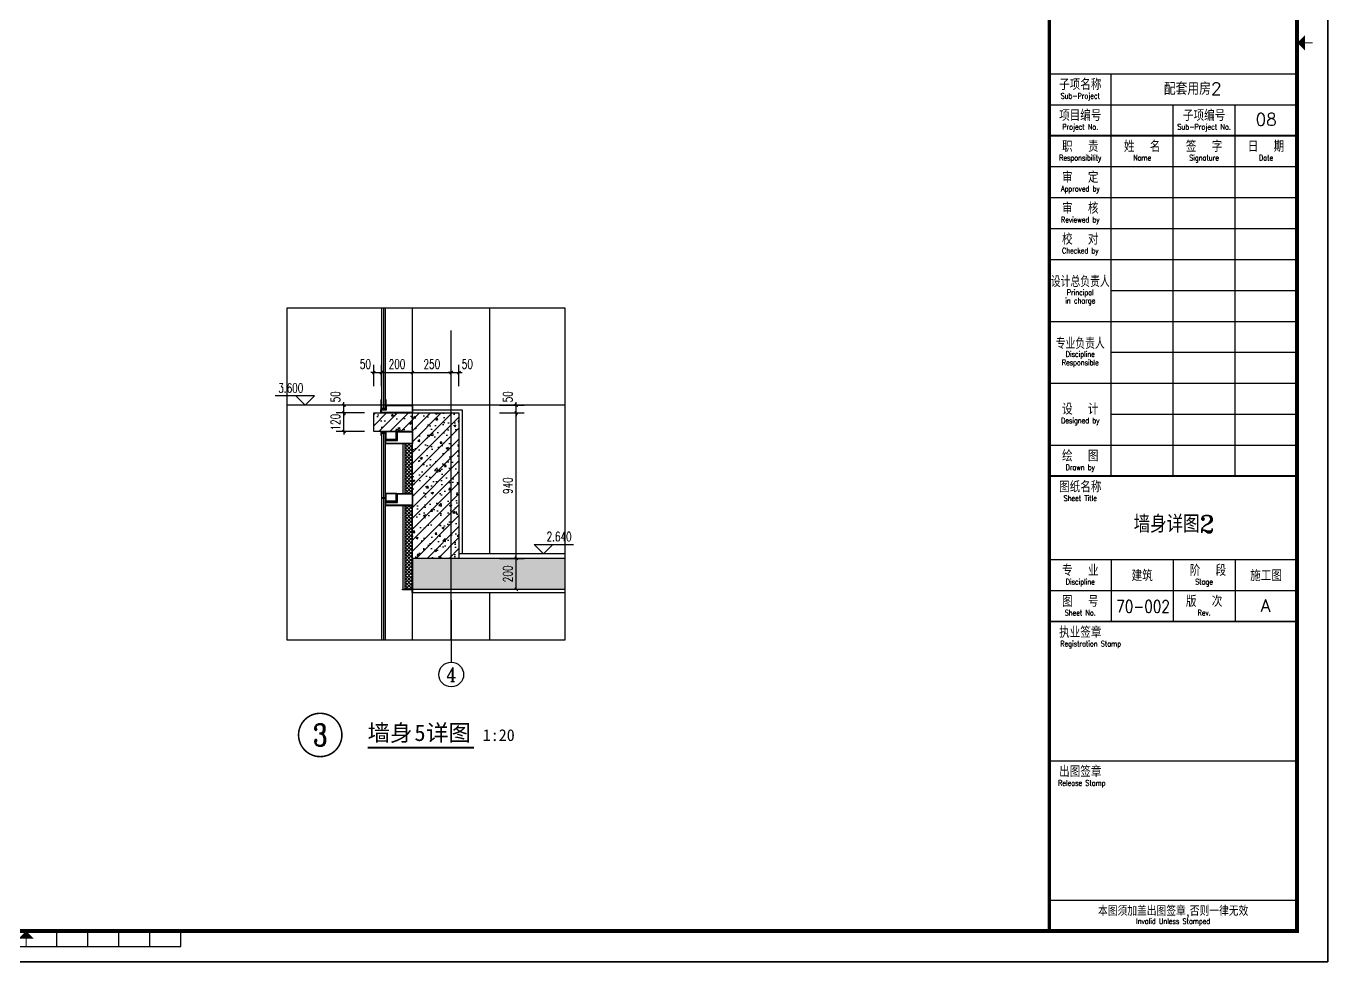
# Model space of a CAD drawing. Header units: millimetres. Extents: x -13830 to 215738, y -24143 to 193994.
# Drawn here: x 207328 to 215738, y 53077 to 59126 of the extents above; entities that cross this region are included whole.
import ezdxf
from ezdxf.enums import TextEntityAlignment as Align
from ezdxf.xclip import XClip

# ---------------------------------------------------------------- set-up
doc = ezdxf.new("R2010")
doc.units = ezdxf.units.MM
doc.header["$LTSCALE"] = 100
doc.header["$XCLIPFRAME"] = 0
doc.linetypes.add('DASH', pattern=[0.35, 0.25, -0.1])
doc.linetypes.add('DOTE', pattern=[2.42, 2, -0.2, 0.02, -0.2])
doc.layers.get('0').update_dxf_attribs({"linetype": 'CONTINUOUS'})
doc.layers.get('DEFPOINTS').update_dxf_attribs({"linetype": 'CONTINUOUS'})
for name, color, linetype in [('A-_WIND----_E-', 4, 'CONTINUOUS'), ('AXIS', 3, 'CONTINUOUS'), ('AXIS_TEXT', 7, 'CONTINUOUS'), ('D-HATCH', 8, 'CONTINUOUS'), ('DIM_ELEV', 3, 'CONTINUOUS'), ('DIM_IDEN', 3, 'CONTINUOUS'), ('DIM_SYMB', 3, 'CONTINUOUS'), ('DOTE', 8, 'CONTINUOUS'), ('MCST Section A$0$A-_WIND----_E-', 4, 'CONTINUOUS'), ('MCST Section A$0$D-METAL', 74, 'CONTINUOUS'), ('MCST Section B$0$A-_WIND----_E-', 4, 'CONTINUOUS'), ('PUB_DIM', 3, 'CONTINUOUS'), ('PUB_HATCH', 8, 'CONTINUOUS'), ('PUB_TEXT', 7, 'CONTINUOUS'), ('RAIL', 163, 'CONTINUOUS'), ('S_STAIR', 9, 'CONTINUOUS'), ('STAIR', 4, 'CONTINUOUS'), ('TK HAHA', 1, 'CONTINUOUS'), ('WALL', 2, 'CONTINUOUS'), ('图框', 7, 'CONTINUOUS'), ('面层', 11, 'CONTINUOUS')]:
    doc.layers.add(name, color=color, linetype=linetype)
doc.styles.add('_TCH_AXIS', font='COMPLEX', dxfattribs={"bigfont": 'GBCBIG'})
doc.styles.add('_TCH_DIM', font='SIMPLEX', dxfattribs={"bigfont": 'GBCBIG'})
doc.styles.add('_TCH_DIM_T3', font='SIMPLEX', dxfattribs={"width": 0.705882, "bigfont": 'GBCBIG'})
doc.styles.add('_TCH_LABEL', font='COMPLEX', dxfattribs={"bigfont": 'GBCBIG'})
doc.styles.add('TKZ1_tjhts.shx', font='tjromant.shx', dxfattribs={"bigfont": 'tjhts.shx'})
doc.styles.add('TKZ2_tjkts.shx', font='tjromant.shx', dxfattribs={"bigfont": 'tjkts.shx'})
doc.styles.add('黑体', font='')
doc.styles.get('黑体').set_extended_font_data('SimSun')
doc.dimstyles.new('_TCH_ARCH&&20', dxfattribs={"dimtxt": 59.5, "dimasz": 20, "dimexe": 50, "dimexo": 60, "dimgap": 25.25, "dimtad": 1, "dimdec": 0, "dimzin": 0, "dimdsep": 46, "dimtxsty": '_TCH_DIM_T3', "dimblk": 'ARCHTICK', "dimcen": 0.09, "dimclrt": 7, "dimazin": 2, "dimtfac": 1, "dimtdec": 0, "dimtix": 1, "dimtmove": 2, "dimatfit": 3, "dimfxl": 1, "dimtolj": 1, "dimtzin": 0, "dimarcsym": 0})
pattern_1 = [(45, (78977.924, -67494.844), (-35.35534, 35.35534), []), (50, (78977.92, -67494.84), (143.45204, -12.55043), [15, -165]), (355, (78977.92, -67494.84), (-27.75027, 150.43843), [12, -132]), (100.4514, (78989.88, -67495.89), (115.70188, 137.8879), [12.74804, -140.22842]), (46.1842, (78977.92, -67454.84), (213.4482, -33.1038), [22.5, -247.5]), (96.6356, (78995.71, -67457.6), (186.93254, 194.82357), [19.12206, -210.3426]), (351.1842, (78977.92, -67454.84), (186.9324, 194.8237), [18, -198]), (21, (78997.92, -67464.84), (119.38141, -80.52378), [15, -165]), (326, (78997.92, -67464.84), (48.66307, 145.03), [12, -132]), (71.4514, (79007.87, -67471.55), (168.04453, 64.5061), [12.74804, -140.22842]), (37.5, (78977.924, -67494.844), (2.43197, 66.57877), [0, -130.4, 0, -134, 0, -132.5]), (7.5, (78977.924, -67494.844), (52.613907, 78.88234), [0, -76.4, 0, -127.4, 0, -50.5]), (327.5, (78933.324, -67494.844), (106.764487, -4.510974), [0, -50, 0, -156, 0, -207]), (317.5, (78913.32, -67494.84), (116.63723, 20.021), [0, -65, 0, -103.6, 0, -147])]

# ---------------------------------------------------------------- blocks, each defined once
blk = doc.blocks.new('TJAD_TK_A1')
for p, q in [((1251.38, 643.45), (1331.38, 643.45)), ((1271.38, 513.45), (1271.38, 643.45)), ((1251.38, 633.45), (1331.38, 633.45)), ((1291.38, 513.45), (1291.38, 633.45)), ((1311.38, 513.45), (1311.38, 633.45)), ((1251.38, 613.45), (1331.38, 613.45)), ((1251.38, 603.45), (1331.38, 603.45)), ((1251.38, 593.45), (1331.38, 593.45)), ((1251.38, 583.45), (1331.38, 583.45)), ((1271.38, 573.45), (1331.38, 573.45)), ((1251.38, 563.45), (1331.38, 563.45)), ((1271.38, 553.45), (1331.38, 553.45)), ((1251.38, 543.45), (1331.38, 543.45)), ((1271.38, 533.45), (1331.38, 533.45)), ((1251.38, 523.45), (1331.38, 523.45)), ((1251.38, 486.45), (1331.38, 486.45)), ((1271.38, 486.45), (1271.38, 466.45)), ((1291.38, 486.45), (1291.38, 466.45)), ((1311.38, 486.45), (1311.38, 466.45)), ((1251.38, 476.45), (1331.38, 476.45)), ((1251.38, 421.45), (1331.38, 421.45)), ((1251.38, 376.45), (1331.38, 376.45))]:
    blk.add_line(p, q)
for points, const_width in [([(1251.38, 940.45), (1251.38, 366.45)], 1), ([(1251.38, 623.45), (1331.38, 623.45)], 0.6), ([(1251.38, 513.45), (1331.38, 513.45)], 0.6), ([(1251.38, 466.45), (1331.38, 466.45)], 0.6)]:
    blk.add_lwpolyline(points, dxfattribs=dict(const_width=const_width))
at = {"layer": '图框'}
for p, q in [((1341.38, 356.45), (1341.38, 950.45)), ((930.88, 361.45), (930.88, 366.45)), ((940.88, 361.45), (940.88, 366.45)), ((950.88, 361.45), (950.88, 366.45)), ((960.88, 361.45), (960.88, 366.45)), ((970.88, 361.45), (970.88, 366.45)), ((870.88, 361.45), (970.88, 361.45)), ((500.38, 356.45), (1341.38, 356.45))]:
    blk.add_line(p, q, dxfattribs=at)
at = {"layer": '图框', "const_width": 1.2}
blk.add_lwpolyline([(1331.38, 940.45), (525.38, 940.45), (525.38, 366.45), (1331.38, 366.45)], close=True, dxfattribs=at)
at = {"layer": '图框', "const_width": 0.3}
for points in [[(1333.99, 653.45), (1336.49, 653.45)], [(920.88, 363.95), (920.88, 361.45)]]:
    blk.add_lwpolyline(points, dxfattribs=at)
at = {"layer": '图框'}
for points in [[(1333.99, 650.95), (1333.99, 655.95), (1331.49, 653.45)], [(918.38, 363.95), (923.38, 363.95), (920.88, 366.45)]]:
    blk.add_solid(points, dxfattribs=at)
at = {"style": 'TKZ2_tjkts.shx'}
for s, height, p in [('子项名称', 3.6, (1261.38, 640)), ('项目编号', 3.6, (1261.38, 630)), ('职  责', 3.6, (1261.38, 620)), ('姓  名', 3.6, (1281.38, 620)), ('签  字', 3.6, (1301.38, 620)), ('日  期', 3.6, (1321.38, 620)), ('审  定', 3.6, (1261.38, 610)), ('审  核', 3.6, (1261.38, 600)), ('校  对', 3.6, (1261.38, 590)), ('设  计', 3.6, (1261.38, 535.1)), ('绘  图', 3.6, (1261.38, 520)), ('图纸名称', 3.6, (1261.38, 510)), ('专  业', 3.6, (1261.38, 483)), (' 阶  段', 3.6, (1301.38, 483)), ('版  次', 3.6, (1301.38, 473)), ('图  号', 3.6, (1261.38, 473)), ('执业签章', 3.6, (1261.38, 463)), ('出图签章', 3.6, (1261.38, 418)), ('本图须加盖出图签章,否则一律无效', 3, (1291.38, 372.88))]:
    blk.add_text(s, height=height, dxfattribs=at).set_placement(p, align=Align.MIDDLE_CENTER)
at = {"style": 'TKZ2_tjkts.shx', "width": 0.8}
for s, height, p in [('Sub-Project', 1.8, (1261.38, 636.3)), ('Project No.', 1.8, (1261.38, 626.3)), ('Responsibility', 1.8, (1261.38, 616.3)), ('Name', 1.8, (1281.38, 616.3)), ('Signature', 1.8, (1301.38, 616.3)), ('Date', 1.8, (1321.38, 616.3)), ('Approved by', 1.8, (1261.38, 606.3)), ('Reviewed by', 1.8, (1261.38, 596.3)), ('Checked by', 1.8, (1261.38, 586.3)), ('设计总负责人', 3.6, (1261.38, 576.33)), ('Principal', 1.8, (1261.38, 572.8)), ('in charge', 1.8, (1261.38, 570.15)), ('专业负责人', 3.6, (1261.38, 556.33)), ('Responsible', 1.8, (1261.38, 550.15)), ('Discipline', 1.8, (1261.38, 552.87)), ('Designed by', 1.8, (1261.38, 531.4)), ('Drawn by', 1.8, (1261.38, 516.3)), ('Sheet Title', 1.8, (1261.38, 506.3)), ('Discipline', 1.8, (1261.38, 479.3)), ('Stage', 1.8, (1301.38, 479.3)), ('Sheet No.', 1.8, (1261.38, 469.3)), ('Rev.', 1.8, (1301.38, 469.3)), ('Registration Stamp', 1.8, (1264.74, 459.3)), ('Release Stamp', 1.8, (1261.89, 414.3)), ('Invalid Unless Stamped', 1.8, (1291.38, 369.62))]:
    blk.add_text(s, height=height, dxfattribs=at).set_placement(p, align=Align.MIDDLE_CENTER)
at = {"layer": '图框', "style": 'TKZ2_tjkts.shx'}
blk.add_text('子项编号', height=3.6, dxfattribs=at).set_placement((1301.38, 630), align=Align.MIDDLE_CENTER)
at = {"layer": '图框', "style": 'TKZ2_tjkts.shx', "width": 0.7}
blk.add_text('Sub-Project No.', height=1.8, dxfattribs=at).set_placement((1301.38, 626.3), align=Align.MIDDLE_CENTER)
blk = doc.blocks.new('180703-expo')
at = {"layer": '图框'}
blk.add_blockref('TJAD_TK_A1', (-500.38, -356.45), dxfattribs=at)
at = {"layer": '图框', "style": 'TKZ1_tjhts.shx'}
for s, p in [('建筑', (781, 124.85)), ('施工图', (821, 124.85))]:
    blk.add_text(s, height=3.6, dxfattribs=at).set_placement(p, align=Align.MIDDLE_CENTER)
blk = doc.blocks.new('MCST Section A$0$MULLION')
at = {"layer": 'MCST Section A$0$A-_WIND----_E-'}
blk.add_lwpolyline([(196129.9, -40094.1), (196156.9, -40094.1), (196156.9, -40097.1), (196132.9, -40097.1), (196132.9, -40119.1), (196129.9, -40119.1), (196129.9, -40097.1), (196129.9, -40097.1), (196129.9, -40094.1)], dxfattribs=at)
for points in [[(196157.9, -40101.1), (196157.9, -40146.1), (196229.9, -40146.1), (196229.9, -40094.1), (196157.9, -40094.1), (196157.9, -40098.1), (196133.9, -40098.1), (196133.9, -40101.1)], [(196157.9, -40149.1), (196232.9, -40149.1), (196232.9, -40094.1), (196333.4, -40094.1), (196333.4, -40174.1), (196157.9, -40174.1)]]:
    blk.add_lwpolyline(points, close=True, dxfattribs=at)
at = {"layer": 'MCST Section A$0$A-_WIND----_E-', "color": 8}
for points in [[(196160.9, -40152.1), (196235.9, -40152.1), (196235.9, -40097.1), (196330.4, -40097.1), (196330.4, -40171.1), (196160.9, -40171.1)], [(196160.9, -40143.1), (196226.9, -40143.1), (196226.9, -40097.1), (196160.9, -40097.1)]]:
    blk.add_lwpolyline(points, close=True, dxfattribs=at)
blk = doc.blocks.new('A$C3F2852F1')
at = {"color": 8}
blk.add_lwpolyline([(-12.5, 0), (-12.5, -2435.2)], dxfattribs=at)
at = {"layer": 'MCST Section B$0$A-_WIND----_E-'}
blk.add_lwpolyline([(-25, -2435.2), (-25, 0), (0, 0), (0, -2435.2)], dxfattribs=at)
at = {"xscale": -1}
blk.add_blockref('MCST Section A$0$MULLION', (196133.4, 40106.1), dxfattribs=at)
blk = doc.blocks.new('dsfsdfsfd')
at = {"layer": 'MCST Section A$0$A-_WIND----_E-'}
for points in [[(175.5, -55), (100.5, -55), (100.5, 0), (0, 0), (0, -80), (175.5, -80)], [(175.5, -31.5), (175.5, -52), (103.5, -52), (103.5, 0), (175.5, 0), (175.5, -28.5), (199.5, -28.5), (199.5, -31.5)]]:
    blk.add_lwpolyline(points, close=True, dxfattribs=at)
at = {"layer": 'MCST Section A$0$A-_WIND----_E-', "color": 8}
for points in [[(172.5, -58), (97.5, -58), (97.5, -3), (3, -3), (3, -77), (172.5, -77)], [(172.5, -49), (106.5, -49), (106.5, -3), (172.5, -3)]]:
    blk.add_lwpolyline(points, close=True, dxfattribs=at)
blk = doc.blocks.new('A$C4B090648')
at = {"color": 8}
for points in [[(-62.5, 1843.6), (-62.5, 31)], [(-62.5, -1853.9), (-62.5, -3569)]]:
    blk.add_lwpolyline(points, dxfattribs=at)
at = {"layer": 'A-_WIND----_E-'}
for points in [[(-79, 23), (-79, 85), (-76, 85), (-76, 26), (-49, 26), (-49, 85), (-46, 85), (-46, 23), (-79, 23)], [(-79, -3577), (-79, -3515), (-76, -3515), (-76, -3574), (-49, -3574), (-49, -3515), (-46, -3515), (-46, -3577), (-79, -3577)]]:
    blk.add_lwpolyline(points, dxfattribs=at)
for points in [[(-80, 22), (-80, 50), (-250, 50), (-250, 0), (-46, 0), (-46, 22)], [(-80, -3578), (-80, -3550), (-250, -3550), (-250, -3600), (-46, -3600), (-46, -3578)]]:
    blk.add_lwpolyline(points, close=True, dxfattribs=at)
at = {"layer": 'A-_WIND----_E-', "color": 8}
for points in [[(-83, 19), (-83, 47), (-247, 47), (-247, 3), (-49, 3), (-49, 19)], [(-83, -3581), (-83, -3553), (-247, -3553), (-247, -3597), (-49, -3597), (-49, -3581)]]:
    blk.add_lwpolyline(points, close=True, dxfattribs=at)
at = {"layer": 'MCST Section B$0$A-_WIND----_E-'}
for points in [[(-50, 1843.6), (-50, 31), (-75, 31), (-75, 1843.6)], [(-50, -1853.9), (-50, -3569), (-75, -3569), (-75, -1853.9)]]:
    blk.add_lwpolyline(points, dxfattribs=at)
for name, p in [('A$C3F2852F1', (-50, -132)), ('dsfsdfsfd', (-250, -520))]:
    blk.add_blockref(name, p)
blk = doc.blocks.new('dsfsfdsfdsfs')
at = {"layer": 'D-HATCH'}
h = blk.add_hatch(dxfattribs=at)
h.set_pattern_fill('ANSI37', color=254, scale=10, style=0)
h.set_pattern_definition([(45, (-123365.864, -42383.704), (-11.2253202, 11.2253202), []), (135, (-123365.864, -42383.704), (-11.2253202, -11.2253202), [])])
h.paths.add_polyline_path([(250, -200), (200, -200), (200, -520), (250, -520)])
h = blk.add_hatch(dxfattribs=at)
h.set_pattern_fill('ANSI37', color=254, scale=10, style=0)
h.set_pattern_definition([(45, (-123365.864, -42938.704), (-11.2253202, 11.2253202), []), (135, (-123365.864, -42938.704), (-11.2253202, -11.2253202), [])])
h.paths.add_polyline_path([(250, -600), (200, -600), (200, -1140), (250, -1140)])
at = {"layer": 'PUB_HATCH'}
h = blk.add_hatch(dxfattribs=at)
h.set_pattern_fill('钢筋混凝土', color=256, scale=20)
h.set_pattern_definition([(45, (-96318.49, -60340.576), (-35.35534, 35.35534), []), (50, (-96318.49, -60340.58), (143.45204, -12.55043), [15, -165]), (355, (-96318.49, -60340.58), (-27.75027, 150.43843), [12, -132]), (100.4514, (-96306.54, -60341.62), (115.70188, 137.8879), [12.74804, -140.22842]), (46.1842, (-96318.5, -60300.58), (213.4482, -33.1038), [22.5, -247.5]), (96.6356, (-96300.7, -60303.33), (186.93254, 194.82357), [19.12206, -210.3426]), (351.1842, (-96318.5, -60300.58), (186.9324, 194.8237), [18, -198]), (21, (-96298.49, -60310.58), (119.38141, -80.52378), [15, -165]), (326, (-96298.49, -60310.58), (48.66307, 145.03), [12, -132]), (71.4514, (-96288.54, -60317.29), (168.04453, 64.5061), [12.74804, -140.22842]), (37.5, (-96318.49, -60340.576), (2.43197, 66.57877), [0, -130.4, 0, -134, 0, -132.5]), (7.5, (-96318.49, -60340.576), (52.613907, 78.882342), [0, -76.4, 0, -127.4, 0, -50.5]), (327.5, (-96363.09, -60340.576), (106.764487, -4.510974), [0, -50, 0, -156, 0, -207]), (317.5, (-96383.09, -60340.58), (116.637234, 20.021), [0, -65, 0, -103.6, 0, -147])])
h.paths.add_polyline_path([(250, 0), (550, 0), (550, -940), (250, -940), (250, -120), (0, -120), (0, 0)])
h = blk.add_hatch(dxfattribs=at)
h.set_pattern_fill('钢筋混凝土', color=256, scale=20)
h.set_pattern_definition(pattern_1)
h.paths.add_polyline_path([(6100, 20), (3730, 20), (3730, -140), (3460, -140), (3460, -300), (3190, -300), (3190, -460), (2920, -460), (2920, -620), (2650, -620), (2650, -780), (2380, -780), (2380, -940), (250, -940), (250, -1140), (2434.8, -1140), (4054.8, -180), (6100, -180)])
h = blk.add_hatch(dxfattribs=at)
h.set_pattern_fill('钢筋混凝土', color=256, scale=20)
h.set_pattern_definition(pattern_1)
h.paths.add_polyline_path([(-150, -3730), (2521.8, -3730), (4591.8, -2580), (5800, -2580), (5800, -2380), (4270, -2380), (4270, -2530), (4000, -2530), (4000, -2680), (3730, -2680), (3730, -2830), (3460, -2830), (3460, -2980), (3190, -2980), (3190, -3130), (2920, -3130), (2920, -3280), (2650, -3280), (2650, -3430), (2380, -3430), (2380, -3600), (-150, -3600)])
h = blk.add_hatch(dxfattribs=at)
h.set_pattern_fill('钢筋混凝土', color=256, scale=20)
h.set_pattern_definition([(45, (78977.924, -67444.844), (-35.35534, 35.35534), []), (50, (78977.92, -67444.84), (143.45204, -12.55043), [15, -165]), (355, (78977.92, -67444.84), (-27.75027, 150.43843), [12, -132]), (100.4514, (78989.88, -67445.89), (115.70188, 137.8879), [12.74804, -140.22842]), (46.1842, (78977.92, -67404.84), (213.4482, -33.1038), [22.5, -247.5]), (96.6356, (78995.71, -67407.6), (186.93254, 194.82357), [19.12206, -210.3426]), (351.1842, (78977.92, -67404.84), (186.9324, 194.8237), [18, -198]), (21, (78997.92, -67414.84), (119.38141, -80.52378), [15, -165]), (326, (78997.92, -67414.84), (48.66307, 145.03), [12, -132]), (71.4514, (79007.87, -67421.55), (168.04453, 64.5061), [12.74804, -140.22842]), (37.5, (78977.924, -67444.844), (2.43197, 66.57877), [0, -130.4, 0, -134, 0, -132.5]), (7.5, (78977.924, -67444.844), (52.61391, 78.88234), [0, -76.4, 0, -127.4, 0, -50.5]), (327.5, (78933.324, -67444.844), (106.764487, -4.510974), [0, -50, 0, -156, 0, -207]), (317.5, (78913.32, -67444.84), (116.63723, 20.021), [0, -65, 0, -103.6, 0, -147])])
h.paths.add_polyline_path([(6100, -3600), (2755.8, -3600), (2521.8, -3730), (6100, -3730)])
at = {"layer": 'MCST Section A$0$D-METAL'}
blk.add_lwpolyline([(247, -1160), (247, -1143), (186.1, -1143), (186.1, -1140), (250, -1140), (250, -1160)], close=True, dxfattribs=at)
at = {"layer": 'RAIL'}
for p, q in [((250, -3580), (250, 1843.6)), ((750, -910), (750, 1843.6)), ((6100, 50), (3700, 50)), ((3700, 50), (3700, -110)), ((3700, -110), (3430, -110)), ((3430, -110), (3430, -270)), ((3430, -270), (3160, -270)), ((3160, -270), (3160, -430)), ((3160, -430), (2890, -430)), ((2890, -430), (2890, -590)), ((2890, -590), (2620, -590)), ((2620, -590), (2620, -750)), ((2620, -750), (2350, -750)), ((2350, -750), (2350, -910)), ((2350, -910), (550, -910)), ((750, -3580), (750, -1160))]:
    blk.add_line(p, q, dxfattribs=at)
at = {"layer": 'RAIL', "linetype": 'DASH', "ltscale": 3}
blk.add_line((4510, 50), (4510, -180), dxfattribs=at)
at = {"layer": 'RAIL'}
blk.add_lwpolyline([(5600, -2350), (4240, -2350), (4240, -2500), (3970, -2500), (3970, -2650), (3700, -2650), (3700, -2800), (3430, -2800), (3430, -2950), (3160, -2950), (3160, -3100), (2890, -3100), (2890, -3250), (2620, -3250), (2620, -3400), (2350, -3400), (2350, -3550), (750, -3550)], dxfattribs=at)
at = {"layer": 'S_STAIR'}
for p, q in [((2350, -1140), (2350, -1230)), ((2350, -1230), (2620, -1230)), ((2620, -1230), (2620, -1390)), ((2620, -1390), (2890, -1390)), ((2890, -1390), (2890, -1550)), ((2890, -1550), (3160, -1550)), ((3160, -1550), (3160, -1710)), ((3160, -1710), (3430, -1710)), ((3430, -1710), (3430, -1870)), ((3430, -1870), (3700, -1870)), ((3700, -1870), (3700, -2030)), ((3700, -2030), (3970, -2030)), ((3970, -2030), (3970, -2190)), ((3970, -2190), (4240, -2190)), ((4240, -2190), (4240, -2350))]:
    blk.add_line(p, q, dxfattribs=at)
at = {"layer": 'S_STAIR', "linetype": 'DASH', "ltscale": 3}
blk.add_lwpolyline([(2080, -910), (2080, -1070), (2350, -1070), (2350, -1140)], dxfattribs=at)
at = {"layer": 'S_STAIR'}
blk.add_lwpolyline([(4120.4, -2500), (1825.4, -1140)], dxfattribs=at)
at = {"layer": 'STAIR'}
for p, q in [((6100, 50), (6099.5, 1843.6)), ((3700, 950), (2350, 150)), ((3700, 50), (3700, 950)), ((3700, 950), (4510, 950)), ((4510, 50), (4510, 950)), ((2080, -910), (2080, 150)), ((2080, 150), (4240, -1290)), ((2350, 150), (2080, 150)), ((4240, -1290), (2350, -2500))]:
    blk.add_line(p, q, dxfattribs=at)
for points in [[(2350, -750), (2350, 150)], [(4240, -2190), (4240, -1290)], [(2350, -3400), (2350, -2500)]]:
    blk.add_lwpolyline(points, dxfattribs=at)
at = {"layer": 'WALL'}
for p, q in [((5600, -180), (5600, -2380)), ((5800, -3600), (5800, -180)), ((5600, -2580), (5600, -3600))]:
    blk.add_line(p, q, dxfattribs=at)
at = {"layer": 'WALL', "color": 1}
for points in [[(250, 0), (550, 0), (550, -940), (250, -940), (250, -120), (0, -120), (0, 0)], [(-150, -3730), (2521.8, -3730), (4591.8, -2580), (5800, -2580), (5800, -2380), (4270, -2380), (4270, -2530), (4000, -2530), (4000, -2680), (3730, -2680), (3730, -2830), (3460, -2830), (3460, -2980), (3190, -2980), (3190, -3130), (2920, -3130), (2920, -3280), (2650, -3280), (2650, -3430), (2380, -3430), (2380, -3600), (-150, -3600)], [(6100, -3600), (2755.8, -3600), (2521.8, -3730), (6100, -3730)]]:
    blk.add_lwpolyline(points, close=True, dxfattribs=at)
blk.add_lwpolyline([(6100, 20), (3730, 20), (3730, -140), (3460, -140), (3460, -300), (3190, -300), (3190, -460), (2920, -460), (2920, -620), (2650, -620), (2650, -780), (2380, -780), (2380, -940), (250, -940), (250, -1140), (2434.8, -1140), (4054.8, -180), (6100, -180), (6100, 20)], dxfattribs=at)
at = {"layer": '面层'}
for p, q in [((190, -520), (190, -200)), ((190, -1137), (190, -600))]:
    blk.add_line(p, q, dxfattribs=at)
for points in [[(250, 20), (570, 20), (570, -910)], [(250, -1160), (2350, -1160), (2440.3, -1160), (4060.3, -200), (5600, -200)]]:
    blk.add_lwpolyline(points, dxfattribs=at)
for points in [[(250, -200), (200, -200), (200, -520), (250, -520)], [(250, -600), (200, -600), (200, -1140), (250, -1140)]]:
    blk.add_lwpolyline(points, close=True, dxfattribs=at)
at = {"xscale": -1}
blk.add_blockref('A$C4B090648', (0, 0), dxfattribs=at)
blk = doc.blocks.new('_ArchTick')
at = {"color": 0, "linetype": 'ByBlock', "const_width": 0.4}
blk.add_lwpolyline([(-0.5, -0.5), (0.5, 0.5)], dxfattribs=at)
blk = doc.blocks.new('*D198')
at = {"layer": 'DEFPOINTS', "color": 0, "transparency": 16777216}
for p in [(209624.7, 56885.9), (209574.7, 56738.8), (209624.7, 56738.8)]:
    blk.add_point(p, dxfattribs=at)
at = {"layer": 'PUB_DIM', "color": 0, "lineweight": -2, "transparency": 16777216}
for p, q in [((209574.7, 56798.8), (209574.7, 56935.9)), ((209624.7, 56798.8), (209624.7, 56935.9)), ((209574.7, 56885.9), (209554.7, 56885.9)), ((209574.7, 56885.9), (209624.7, 56885.9)), ((209624.7, 56885.9), (209644.7, 56885.9))]:
    blk.add_line(p, q, dxfattribs=at)
at = {"layer": 'PUB_DIM', "color": 0, "lineweight": -2, "transparency": 16777216, "xscale": 20, "yscale": 20, "zscale": 20}
blk.add_blockref('_ArchTick', (209574.7, 56885.9), dxfattribs=at)
at = {"layer": 'PUB_DIM', "color": 0, "lineweight": -2, "transparency": 16777216, "xscale": 20, "yscale": 20, "zscale": 20, "rotation": 180}
blk.add_blockref('_ArchTick', (209624.7, 56885.9), dxfattribs=at)
at = {"layer": 'PUB_DIM', "color": 7, "transparency": 16777216, "insert": (209520.7, 56940.9), "char_height": 59.5, "attachment_point": 5, "style": '_TCH_DIM_T3'}
blk.add_mtext('\\A1;50', dxfattribs=at)
blk = doc.blocks.new('*D199')
at = {"layer": 'DEFPOINTS', "color": 0, "transparency": 16777216}
for p in [(209824.7, 56885.9), (209624.7, 56738.8), (209824.7, 56738.8)]:
    blk.add_point(p, dxfattribs=at)
at = {"layer": 'PUB_DIM', "color": 0, "lineweight": -2, "transparency": 16777216}
for p, q in [((209624.7, 56798.8), (209624.7, 56935.9)), ((209824.7, 56798.8), (209824.7, 56935.9)), ((209624.7, 56885.9), (209824.7, 56885.9))]:
    blk.add_line(p, q, dxfattribs=at)
at = {"layer": 'PUB_DIM', "color": 0, "lineweight": -2, "transparency": 16777216, "xscale": 20, "yscale": 20, "zscale": 20, "rotation": 180}
blk.add_blockref('_ArchTick', (209624.7, 56885.9), dxfattribs=at)
at = {"layer": 'PUB_DIM', "color": 0, "lineweight": -2, "transparency": 16777216, "xscale": 20, "yscale": 20, "zscale": 20}
blk.add_blockref('_ArchTick', (209824.7, 56885.9), dxfattribs=at)
at = {"layer": 'PUB_DIM', "color": 7, "transparency": 16777216, "insert": (209724.7, 56940.9), "char_height": 59.5, "attachment_point": 5, "style": '_TCH_DIM_T3'}
blk.add_mtext('\\A1;200', dxfattribs=at)
blk = doc.blocks.new('*D200')
at = {"layer": 'DEFPOINTS', "color": 0, "transparency": 16777216}
for p in [(210074.7, 56885.9), (209824.7, 56738.8), (210074.7, 56738.8)]:
    blk.add_point(p, dxfattribs=at)
at = {"layer": 'PUB_DIM', "color": 0, "lineweight": -2, "transparency": 16777216}
for p, q in [((209824.7, 56798.8), (209824.7, 56935.9)), ((210074.7, 56798.8), (210074.7, 56935.9)), ((209824.7, 56885.9), (210074.7, 56885.9))]:
    blk.add_line(p, q, dxfattribs=at)
at = {"layer": 'PUB_DIM', "color": 0, "lineweight": -2, "transparency": 16777216, "xscale": 20, "yscale": 20, "zscale": 20, "rotation": 180}
blk.add_blockref('_ArchTick', (209824.7, 56885.9), dxfattribs=at)
at = {"layer": 'PUB_DIM', "color": 0, "lineweight": -2, "transparency": 16777216, "xscale": 20, "yscale": 20, "zscale": 20}
blk.add_blockref('_ArchTick', (210074.7, 56885.9), dxfattribs=at)
at = {"layer": 'PUB_DIM', "color": 7, "transparency": 16777216, "insert": (209949.7, 56940.9), "char_height": 59.5, "attachment_point": 5, "style": '_TCH_DIM_T3'}
blk.add_mtext('\\A1;250', dxfattribs=at)
blk = doc.blocks.new('*D201')
at = {"layer": 'DEFPOINTS', "color": 0, "transparency": 16777216}
for p in [(210124.7, 56885.9), (210074.7, 56738.8), (210124.7, 56738.8)]:
    blk.add_point(p, dxfattribs=at)
at = {"layer": 'PUB_DIM', "color": 0, "lineweight": -2, "transparency": 16777216}
for p, q in [((210074.7, 56798.8), (210074.7, 56935.9)), ((210124.7, 56798.8), (210124.7, 56935.9)), ((210074.7, 56885.9), (210054.7, 56885.9)), ((210074.7, 56885.9), (210124.7, 56885.9)), ((210124.7, 56885.9), (210144.7, 56885.9))]:
    blk.add_line(p, q, dxfattribs=at)
at = {"layer": 'PUB_DIM', "color": 0, "lineweight": -2, "transparency": 16777216, "xscale": 20, "yscale": 20, "zscale": 20}
blk.add_blockref('_ArchTick', (210074.7, 56885.9), dxfattribs=at)
at = {"layer": 'PUB_DIM', "color": 0, "lineweight": -2, "transparency": 16777216, "xscale": 20, "yscale": 20, "zscale": 20, "rotation": 180}
blk.add_blockref('_ArchTick', (210124.7, 56885.9), dxfattribs=at)
at = {"layer": 'PUB_DIM', "color": 7, "transparency": 16777216, "insert": (210178.7, 56940.9), "char_height": 59.5, "attachment_point": 5, "style": '_TCH_DIM_T3'}
blk.add_mtext('\\A1;50', dxfattribs=at)
blk = doc.blocks.new('*D202')
at = {"layer": 'DEFPOINTS', "color": 0, "transparency": 16777216}
for p in [(210326.8, 56675.4), (210326.8, 56625.4), (210494.9, 56675.4)]:
    blk.add_point(p, dxfattribs=at)
at = {"layer": 'PUB_DIM', "color": 0, "lineweight": -2, "transparency": 16777216}
for p, q in [((210494.9, 56675.4), (210494.9, 56695.4)), ((210386.8, 56675.4), (210544.9, 56675.4)), ((210386.8, 56625.4), (210544.9, 56625.4)), ((210494.9, 56625.4), (210494.9, 56675.4)), ((210494.9, 56625.4), (210494.9, 56605.4))]:
    blk.add_line(p, q, dxfattribs=at)
at = {"layer": 'PUB_DIM', "color": 0, "lineweight": -2, "transparency": 16777216, "xscale": 20, "yscale": 20, "zscale": 20}
for p, rotation in [((210494.9, 56675.4), 270), ((210494.9, 56625.4), 90)]:
    blk.add_blockref('_ArchTick', p, dxfattribs=dict(at, rotation=rotation))
at = {"layer": 'PUB_DIM', "color": 7, "transparency": 16777216, "insert": (210439.9, 56729.4), "char_height": 59.5, "attachment_point": 5, "rotation": 90, "style": '_TCH_DIM_T3'}
blk.add_mtext('\\A1;50', dxfattribs=at)
blk = doc.blocks.new('*D203')
at = {"layer": 'DEFPOINTS', "color": 0, "transparency": 16777216}
for p in [(210326.8, 56625.4), (210494.9, 56625.4), (210326.8, 55685.4)]:
    blk.add_point(p, dxfattribs=at)
at = {"layer": 'PUB_DIM', "color": 0, "lineweight": -2, "transparency": 16777216}
for p, q in [((210386.8, 56625.4), (210544.9, 56625.4)), ((210494.9, 55685.4), (210494.9, 56625.4)), ((210386.8, 55685.4), (210544.9, 55685.4))]:
    blk.add_line(p, q, dxfattribs=at)
at = {"layer": 'PUB_DIM', "color": 0, "lineweight": -2, "transparency": 16777216, "xscale": 20, "yscale": 20, "zscale": 20}
for p, rotation in [((210494.9, 56625.4), 90), ((210494.9, 55685.4), 270)]:
    blk.add_blockref('_ArchTick', p, dxfattribs=dict(at, rotation=rotation))
at = {"layer": 'PUB_DIM', "color": 7, "transparency": 16777216, "insert": (210439.9, 56155.4), "char_height": 59.5, "attachment_point": 5, "rotation": 90, "style": '_TCH_DIM_T3'}
blk.add_mtext('\\A1;940', dxfattribs=at)
blk = doc.blocks.new('*D204')
at = {"layer": 'DEFPOINTS', "color": 0, "transparency": 16777216}
for p in [(210326.8, 55685.4), (210494.9, 55685.4), (210326.8, 55485.4)]:
    blk.add_point(p, dxfattribs=at)
at = {"layer": 'PUB_DIM', "color": 0, "lineweight": -2, "transparency": 16777216}
for p, q in [((210386.8, 55685.4), (210544.9, 55685.4)), ((210494.9, 55485.4), (210494.9, 55685.4)), ((210386.8, 55485.4), (210544.9, 55485.4))]:
    blk.add_line(p, q, dxfattribs=at)
at = {"layer": 'PUB_DIM', "color": 0, "lineweight": -2, "transparency": 16777216, "xscale": 20, "yscale": 20, "zscale": 20}
for p, rotation in [((210494.9, 55685.4), 90), ((210494.9, 55485.4), 270)]:
    blk.add_blockref('_ArchTick', p, dxfattribs=dict(at, rotation=rotation))
at = {"layer": 'PUB_DIM', "color": 7, "transparency": 16777216, "insert": (210439.9, 55585.4), "char_height": 59.5, "attachment_point": 5, "rotation": 90, "style": '_TCH_DIM_T3'}
blk.add_mtext('\\A1;200', dxfattribs=at)
blk = doc.blocks.new('*D205')
at = {"layer": 'DEFPOINTS', "color": 0, "transparency": 16777216}
for p in [(209382.1, 56675.4), (209574.7, 56675.4), (209574.7, 56625.4)]:
    blk.add_point(p, dxfattribs=at)
at = {"layer": 'PUB_DIM', "color": 0, "lineweight": -2, "transparency": 16777216}
for p, q in [((209382.1, 56675.4), (209382.1, 56695.4)), ((209514.7, 56675.4), (209332.1, 56675.4)), ((209514.7, 56625.4), (209332.1, 56625.4)), ((209382.1, 56625.4), (209382.1, 56675.4)), ((209382.1, 56625.4), (209382.1, 56605.4))]:
    blk.add_line(p, q, dxfattribs=at)
at = {"layer": 'PUB_DIM', "color": 0, "lineweight": -2, "transparency": 16777216, "xscale": 20, "yscale": 20, "zscale": 20}
for p, rotation in [((209382.1, 56675.4), 270), ((209382.1, 56625.4), 90)]:
    blk.add_blockref('_ArchTick', p, dxfattribs=dict(at, rotation=rotation))
at = {"layer": 'PUB_DIM', "color": 7, "transparency": 16777216, "insert": (209327.1, 56729.4), "char_height": 59.5, "attachment_point": 5, "rotation": 90, "style": '_TCH_DIM_T3'}
blk.add_mtext('\\A1;50', dxfattribs=at)
blk = doc.blocks.new('*D206')
at = {"layer": 'DEFPOINTS', "color": 0, "transparency": 16777216}
for p in [(209382.1, 56625.4), (209574.7, 56625.4), (209574.7, 56505.4)]:
    blk.add_point(p, dxfattribs=at)
at = {"layer": 'PUB_DIM', "color": 0, "lineweight": -2, "transparency": 16777216}
for p, q in [((209514.7, 56625.4), (209332.1, 56625.4)), ((209382.1, 56625.4), (209382.1, 56645.4)), ((209382.1, 56505.4), (209382.1, 56625.4)), ((209514.7, 56505.4), (209332.1, 56505.4)), ((209382.1, 56505.4), (209382.1, 56485.4))]:
    blk.add_line(p, q, dxfattribs=at)
at = {"layer": 'PUB_DIM', "color": 0, "lineweight": -2, "transparency": 16777216, "xscale": 20, "yscale": 20, "zscale": 20}
for p, rotation in [((209382.1, 56625.4), 270), ((209382.1, 56505.4), 90)]:
    blk.add_blockref('_ArchTick', p, dxfattribs=dict(at, rotation=rotation))
at = {"layer": 'PUB_DIM', "color": 7, "transparency": 16777216, "insert": (209327.1, 56565.4), "char_height": 59.5, "attachment_point": 5, "rotation": 90, "style": '_TCH_DIM_T3'}
blk.add_mtext('\\A1;120', dxfattribs=at)

msp = doc.modelspace()

# ---------------------------------------------------------------- linework, layer by layer
at = {"layer": 'AXIS'}
msp.add_line((210074.7, 55414.8), (210074.7, 55014.8), dxfattribs=at)
msp.add_circle((210074.7, 54934.8), 80, dxfattribs=at)
at = {"layer": 'DEFPOINTS', "color": 8}
msp.add_lwpolyline([(209014.2, 57304.8), (210808.1, 57304.8), (210808.1, 55157.2), (209014.2, 55157.2)], close=True, dxfattribs=at)
at = {"layer": 'DIM_ELEV'}
for p, q in [((209191.5, 56735.4), (208938.3, 56735.4)), ((209131.5, 56675.4), (209071.5, 56735.4)), ((209131.5, 56675.4), (209191.5, 56735.4)), ((210671.5, 55715.4), (210611.5, 55775.4)), ((210611.5, 55775.4), (210864.7, 55775.4)), ((210671.5, 55715.4), (210731.5, 55775.4))]:
    msp.add_line(p, q, dxfattribs=at)
at = {"layer": 'DIM_IDEN', "const_width": 10}
msp.add_lwpolyline([(209368.5, 54544.2, 1), (209088.5, 54544.2, 1)], format="xyb", close=True, dxfattribs=at)
at = {"layer": 'DIM_SYMB', "const_width": 14}
msp.add_lwpolyline([(209534.5, 54461.7), (210222.4, 54461.7)], dxfattribs=at)
at = {"layer": 'DOTE', "linetype": 'DOTE', "ltscale": 10}
for p, q in [((210074.7, 55157.2), (210074.7, 57304.8)), ((210808.1, 56675.4), (209014.2, 56675.4))]:
    msp.add_line(p, q, dxfattribs=at)
at = {"layer": 'TK HAHA', "color": 1}
msp.add_lwpolyline([(198918.2, 53077.2), (198918.2, 64957.2), (215738.2, 64957.2), (215738.2, 53077.2)], close=True, dxfattribs=at)

# ---------------------------------------------------------------- block references
at = {"xscale": 20, "yscale": 20, "zscale": 20}
msp.add_blockref('180703-expo', (198918.2, 53077.2), dxfattribs=at)
ref = msp.add_blockref('dsfsfdsfdsfs', (209574.7, 56625.4))
XClip(ref).set_block_clipping_path([(-560.504207882, -1468.2217758138), (1233.4481692374, 679.4124776169)])

# ---------------------------------------------------------------- texts
at = {"layer": 'AXIS_TEXT', "style": '_TCH_AXIS'}
msp.add_text('4', height=89.1, dxfattribs=at).set_placement((210040.7, 54890.2), (210108.6, 54890.2), align=Align.FIT)
at = {"layer": 'PUB_TEXT', "style": '_TCH_DIM', "width": 0.705882}
for s, p in [('3.600', (208957.5, 56756.4)), ('2.640', (210690.7, 55796.4))]:
    msp.add_text(s, height=59.5, dxfattribs=at).set_placement(p)
at = {"layer": 'PUB_TEXT', "style": '_TCH_LABEL'}
msp.add_text('3', height=139.8, dxfattribs=at).set_placement((209181.9, 54474.3), (209275.1, 54474.3), align=Align.FIT)
at = {"layer": 'PUB_TEXT', "style": '黑体'}
for s, height, p in [('墙身', 106.33, (209534.5, 54505.1)), ('5', 106.3, (209837, 54505.1)), ('详图', 106.33, (209912.6, 54505.1)), ('1:20', 75.95, (210278.4, 54505.1))]:
    msp.add_text(s, height=height, dxfattribs=at).set_placement(p)
at = {"layer": '图框', "color": 5, "style": 'TKZ1_tjhts.shx'}
for s, height, p in [('配套用房2', 80, (214864.5, 58720.4)), ('08', 80, (215339, 58522)), ('墙身详图2', 112, (214744, 55907.4)), ('A', 80, (215334.7, 55380.3))]:
    msp.add_text(s, height=height, dxfattribs=at).set_placement(p, align=Align.MIDDLE_CENTER)
at = {"layer": '图框', "color": 5, "style": 'TKZ1_tjhts.shx', "width": 0.8}
msp.add_text('70-002', height=80, dxfattribs=at).set_placement((214544, 55375), align=Align.MIDDLE_CENTER)

# ---------------------------------------------------------------- dimensions: what is measured, and where the dimension line sits
at = {"layer": 'PUB_DIM'}
for base, p1, p2, angle, picture, middle in [((209624.7, 56885.9), (209574.7, 56738.8), (209624.7, 56738.8), 0, '*D198', (209520.7, 56940.9)), ((210124.7, 56885.9), (210074.7, 56738.8), (210124.7, 56738.8), 0, '*D201', (210178.7, 56940.9)), ((209382.1, 56675.4), (209574.7, 56625.4), (209574.7, 56675.4), 90, '*D205', (209327.1, 56729.4)), ((210494.9, 56675.4), (210326.8, 56625.4), (210326.8, 56675.4), 90, '*D202', (210439.9, 56729.4))]:
    dim = msp.add_linear_dim(base=base, p1=p1, p2=p2, angle=angle, dimstyle='_TCH_ARCH&&20', dxfattribs=at)
    dim.commit()
    dim.dimension.update_dxf_attribs({"geometry": picture, "text_midpoint": middle, "dimtype": 129})
for p1, p2, distance, picture, middle in [((209624.7, 56738.8), (209824.7, 56738.8), 147, '*D199', (209724.7, 56940.9)), ((209824.7, 56738.8), (210074.7, 56738.8), 147, '*D200', (209949.7, 56940.9)), ((209574.7, 56505.4), (209574.7, 56625.4), 192.5, '*D206', (209327.1, 56565.4)), ((210326.8, 55685.4), (210326.8, 56625.4), -168.2, '*D203', (210439.9, 56155.4)), ((210326.8, 55485.4), (210326.8, 55685.4), -168.2, '*D204', (210439.9, 55585.4))]:
    dim = msp.add_aligned_dim(p1=p1, p2=p2, distance=distance, dimstyle='_TCH_ARCH&&20', dxfattribs=at)
    dim.commit()
    dim.dimension.update_dxf_attribs({"geometry": picture, "text_midpoint": middle})

doc.saveas('drawing.dxf')
